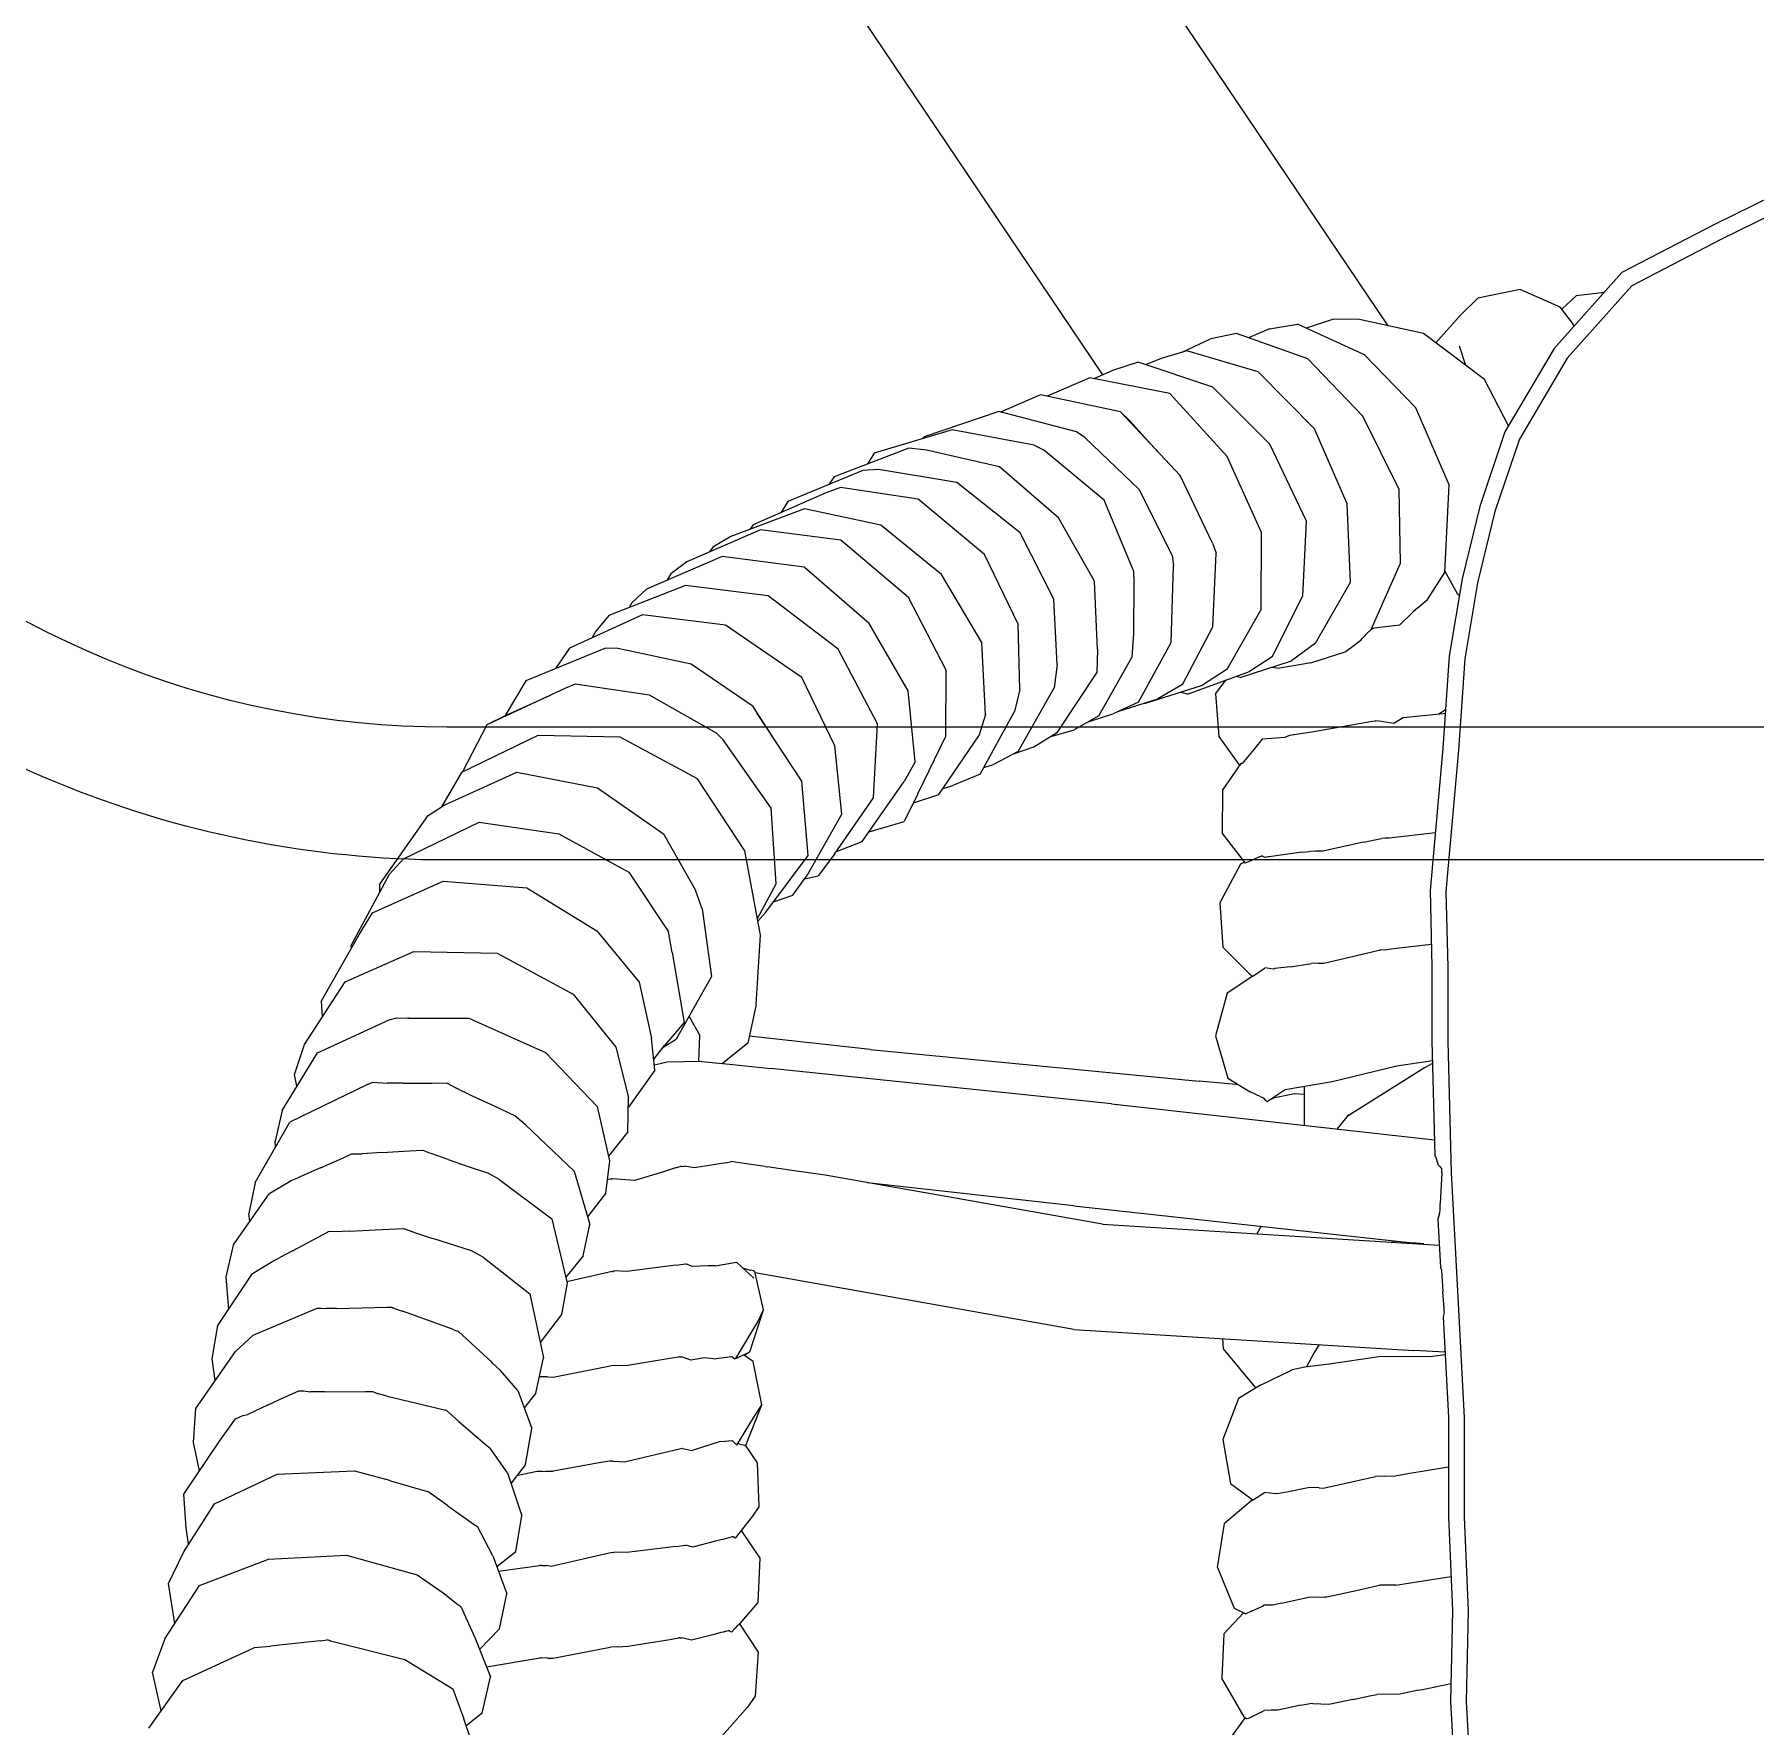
# Model space of a CAD drawing. Header units: centimetres. Extents: x 5488 to 20269, y -31398 to -19684.
# Drawn here: x 11715.52 to 11732.37, y -23145.34 to -23128.78 of the extents above; entities that cross this region are included whole.
import ezdxf

# ---------------------------------------------------------------- set-up
doc = ezdxf.new("R2010")
doc.units = ezdxf.units.CM
doc.set_wipeout_variables(frame=1)
doc.linetypes.add('DOT', pattern=[0.25, 0, -0.25])
doc.layers.add('wipeout', color=7, linetype='Continuous', true_color=0xffffff)
doc.layers.add('xxx_Auto_Tefris_Tefris', color=32, linetype='Continuous', lineweight=15)

# ---------------------------------------------------------------- blocks, each defined once
blk = doc.blocks.new('uyt6ueueyu')
at = {"linetype": 'DOT'}
blk.add_wipeout([(-901.908, 523.87), (-841.908, 523.87), (-834.837, 520.941), (-831.908, 513.87), (-831.908, 451.684), (-834.837, 446.799), (-841.908, 443.87), (-901.908, 443.87), (-908.979, 446.799), (-911.908, 453.87), (-911.908, 513.87), (-908.979, 520.941)], dxfattribs=at).dxf.layer = 'wipeout'
at = {"color": 0}
for points in [[(-901.908, 523.87), (-841.908, 523.87, -0.414214), (-831.908, 513.87), (-831.908, 453.87, -0.414214), (-841.908, 443.87), (-901.908, 443.87, -0.414214), (-911.908, 453.87), (-911.908, 513.87, -0.414214)], [(-901.908, 522.57), (-841.908, 522.57, -0.414214), (-833.208, 513.87), (-833.208, 453.87, -0.414214), (-841.908, 445.17), (-901.908, 445.17, -0.414214), (-910.608, 453.87), (-910.608, 513.87, -0.414214)]]:
    blk.add_lwpolyline(points, format="xyb", close=True, dxfattribs=at)
blk = doc.blocks.new('trtetre')
at = {"color": 0, "linetype": 'ByBlock'}
for points in [[(448.085, 33.369), (448.047, 34.079)], [(448.238, 33.368), (448.199, 34.079)], [(457.767, 33.923), (457.899, 33.537)], [(450.25, 33.525), (450.496, 33.867)], [(455.397, 33.734), (455.122, 33.423)], [(450.219, 33.533), (450.236, 33.536)], [(450.26, 33.517), (450.236, 33.536)], [(457.719, 33.483), (457.875, 33.605)], [(458.006, 33.243), (457.899, 33.537)], [(460.983, 33.627), (460.651, 33.163)], [(448.067, 32.479), (448.085, 33.369)], [(448.219, 32.477), (448.238, 33.368)], [(449.196, 33.347), (449.429, 33.397)], [(449.429, 33.397), (449.588, 33.389)], [(449.588, 33.389), (449.613, 33.388)], [(449.703, 33.405), (449.613, 33.388)], [(449.703, 33.405), (449.929, 33.451)], [(449.929, 33.451), (449.994, 33.453)], [(449.994, 33.453), (450.063, 33.457)], [(450.093, 33.471), (450.063, 33.457)], [(450.093, 33.471), (450.209, 33.531)], [(450.209, 33.531), (450.219, 33.533)], [(450.26, 33.517), (450.477, 33.14)], [(455.046, 33.315), (455.122, 33.423)], [(457.719, 33.483), (457.639, 33.125)], [(460.862, 33.458), (460.947, 33.081)], [(448.479, 33.243), (448.234, 33.19)], [(448.551, 33.258), (448.479, 33.243)], [(448.551, 33.258), (448.734, 33.297)], [(448.734, 33.297), (448.96, 33.299)], [(449.027, 33.313), (448.96, 33.299)], [(449.196, 33.347), (449.027, 33.313)], [(455.017, 32.885), (455.046, 33.315)], [(458.476, 32.956), (458.006, 33.243)], [(450.459, 32.706), (450.477, 33.14)], [(457.677, 33.028), (457.15, 32.941)], [(457.791, 32.742), (457.639, 33.125)], [(460.651, 33.163), (460.004, 32.864)], [(460.826, 32.753), (460.947, 33.081)], [(455.201, 32.607), (455.017, 32.885)], [(457.025, 32.944), (456.481, 32.839)], [(457.079, 32.943), (457.025, 32.944)], [(457.079, 32.943), (457.14, 32.941)], [(457.14, 32.941), (457.15, 32.941)], [(459.203, 32.774), (458.476, 32.956)], [(460.004, 32.864), (459.948, 32.84)], [(450.265, 32.499), (450.459, 32.706)], [(455.37, 32.69), (455.473, 32.719)], [(455.473, 32.719), (455.67, 32.768)], [(455.67, 32.768), (455.763, 32.744)], [(455.783, 32.745), (455.763, 32.744)], [(455.783, 32.745), (455.793, 32.745)], [(455.882, 32.759), (455.793, 32.745)], [(456.294, 32.827), (455.882, 32.759)], [(456.391, 32.832), (456.294, 32.827)], [(456.391, 32.832), (456.463, 32.836)], [(456.481, 32.839), (456.463, 32.836)], [(457.551, 32.657), (457.745, 32.857)], [(457.929, 32.438), (457.791, 32.742)], [(459.203, 32.774), (459.236, 32.765)], [(459.305, 32.773), (459.236, 32.765)], [(459.305, 32.773), (459.702, 32.815)], [(459.702, 32.815), (459.79, 32.825)], [(459.948, 32.84), (459.79, 32.825)], [(460.826, 32.753), (460.486, 32.231)], [(455.02, 32.397), (455.201, 32.608)], [(455.221, 32.627), (455.201, 32.607)], [(455.221, 32.627), (455.243, 32.65)], [(455.243, 32.65), (455.279, 32.688)], [(455.279, 32.688), (455.309, 32.673)], [(455.37, 32.69), (455.309, 32.673)], [(457.551, 32.657), (457.476, 32.313)], [(460.729, 32.604), (460.789, 32.213)], [(448.104, 31.563), (448.067, 32.479)], [(448.257, 31.562), (448.219, 32.477)], [(449.7, 32.361), (449.626, 32.345)], [(449.894, 32.405), (449.7, 32.361)], [(449.894, 32.405), (449.978, 32.425)], [(449.978, 32.425), (450.065, 32.426)], [(450.08, 32.433), (450.065, 32.426)], [(450.187, 32.484), (450.08, 32.433)], [(450.187, 32.484), (450.242, 32.51)], [(450.358, 32.455), (450.242, 32.51)], [(450.52, 32.055), (450.358, 32.455)], [(455, 31.966), (455.02, 32.397)], [(457.956, 32.418), (457.929, 32.438)], [(458.102, 32.305), (457.956, 32.418)], [(448.568, 32.196), (448.233, 32.144)], [(448.775, 32.228), (448.568, 32.196)], [(448.775, 32.228), (448.793, 32.23)], [(448.793, 32.23), (448.934, 32.228)], [(449.162, 32.281), (448.934, 32.228)], [(449.449, 32.344), (449.162, 32.281)], [(449.449, 32.344), (449.469, 32.349)], [(449.469, 32.349), (449.626, 32.345)], [(457.615, 31.941), (457.476, 32.313)], [(458.357, 32.128), (458.102, 32.305)], [(460.486, 32.231), (459.812, 31.973)], [(460.789, 32.213), (460.641, 31.901)], [(450.52, 32.055), (450.452, 31.625)], [(456.446, 31.91), (457.044, 32.046)], [(457.044, 32.046), (457.091, 32.037)], [(457.134, 32.036), (457.091, 32.037)], [(457.134, 32.036), (457.138, 32.036)], [(457.138, 32.036), (457.159, 32.036)], [(457.559, 32.091), (457.159, 32.036)], [(457.577, 32.045), (457.389, 31.899)], [(459.048, 31.936), (458.357, 32.128)], [(455.183, 31.695), (455, 31.966)], [(455.435, 31.798), (455.659, 31.856)], [(455.659, 31.856), (455.724, 31.837)], [(455.826, 31.85), (455.724, 31.837)], [(455.826, 31.85), (455.876, 31.856)], [(455.876, 31.856), (456.304, 31.91)], [(456.304, 31.91), (456.426, 31.906)], [(456.44, 31.909), (456.426, 31.906)], [(456.446, 31.91), (456.44, 31.909)], [(457.389, 31.899), (457.33, 31.549)], [(457.615, 31.941), (457.766, 31.656)], [(459.812, 31.973), (459.048, 31.936)], [(460.641, 31.901), (460.341, 31.432)], [(455.072, 31.553), (455.241, 31.769)], [(455.241, 31.769), (455.268, 31.752)], [(455.371, 31.781), (455.268, 31.752)], [(455.371, 31.781), (455.435, 31.798)], [(460.593, 31.827), (460.616, 31.669)], [(448.104, 30.587), (448.104, 31.563)], [(448.257, 30.587), (448.257, 31.562)], [(450.177, 31.393), (450.452, 31.625)], [(455.012, 31.463), (455.072, 31.553)], [(457.47, 31.129), (457.33, 31.549)], [(457.796, 31.634), (457.766, 31.656)], [(458.056, 31.451), (457.796, 31.634)], [(460.616, 31.669), (460.64, 31.338)], [(450.096, 31.346), (450.059, 31.322)], [(450.132, 31.37), (450.096, 31.346)], [(450.132, 31.37), (450.172, 31.397)], [(450.391, 31.232), (450.172, 31.397)], [(455.027, 31.03), (455.012, 31.463)], [(458.056, 31.451), (458.218, 31.336)], [(460.341, 31.432), (459.726, 31.141)], [(449.323, 31.243), (448.974, 31.164)], [(449.485, 31.278), (449.323, 31.243)], [(449.525, 31.277), (449.485, 31.278)], [(449.525, 31.277), (449.633, 31.274)], [(449.825, 31.312), (449.633, 31.274)], [(449.932, 31.331), (449.825, 31.312)], [(449.932, 31.331), (449.95, 31.334)], [(449.95, 31.334), (450.059, 31.322)], [(450.466, 30.803), (450.391, 31.232)], [(457.294, 31.046), (457.436, 31.229)], [(458.242, 31.314), (458.218, 31.336)], [(458.276, 31.304), (458.242, 31.314)], [(458.616, 31.206), (458.276, 31.304)], [(458.616, 31.206), (458.664, 31.192)], [(458.968, 31.11), (458.664, 31.192)], [(460.64, 31.338), (460.291, 30.82)], [(448.656, 31.137), (448.257, 31.069)], [(448.782, 31.158), (448.656, 31.137)], [(448.885, 31.162), (448.782, 31.158)], [(448.885, 31.162), (448.974, 31.164)], [(455.145, 30.859), (455.027, 31.03)], [(455.773, 30.893), (456.314, 31.023)], [(456.439, 31.015), (456.314, 31.023)], [(456.439, 31.015), (456.455, 31.014)], [(456.455, 31.014), (456.471, 31.016)], [(456.471, 31.016), (456.572, 31.031)], [(456.572, 31.031), (457.023, 31.112)], [(457.095, 31.114), (457.023, 31.112)], [(457.131, 31.115), (457.095, 31.114)], [(457.131, 31.115), (457.18, 31.116)], [(457.18, 31.116), (457.382, 31.158)], [(457.294, 31.046), (457.234, 30.695)], [(457.47, 31.129), (457.642, 30.887)], [(459.726, 31.141), (458.968, 31.11)], [(460.486, 31.11), (460.546, 30.832)], [(455.14, 30.867), (454.982, 30.465)], [(455.227, 30.857), (455.061, 30.592)], [(455.195, 30.847), (455.145, 30.859)], [(455.195, 30.847), (455.217, 30.841)], [(455.273, 30.811), (455.227, 30.857)], [(455.388, 30.824), (455.664, 30.91)], [(455.758, 30.89), (455.664, 30.91)], [(455.758, 30.89), (455.76, 30.89)], [(455.76, 30.89), (455.773, 30.893)], [(457.689, 30.848), (457.642, 30.887)], [(457.946, 30.625), (457.689, 30.848)], [(450.313, 30.4), (450.466, 30.803)], [(455.343, 30.818), (455.273, 30.811)], [(455.388, 30.824), (455.343, 30.818)], [(457.371, 30.322), (457.234, 30.695)], [(460.291, 30.82), (460.134, 30.601)], [(460.546, 30.832), (460.523, 30.499)], [(448.171, 29.349), (448.104, 30.587)], [(448.311, 29.602), (448.257, 30.587)], [(455.061, 30.592), (454.982, 30.465)], [(457.946, 30.625), (458.071, 30.517)], [(458.071, 30.517), (458.074, 30.516)], [(458.143, 30.498), (458.074, 30.516)], [(459.82, 30.467), (460.013, 30.557)], [(460.063, 30.569), (460.013, 30.557)], [(460.134, 30.601), (460.063, 30.569)], [(450.099, 30.271), (450.313, 30.4)], [(454.982, 30.465), (455.065, 30.038)], [(457.195, 30.35), (457.117, 30.003)], [(457.195, 30.35), (457.308, 30.494)], [(458.65, 30.377), (458.143, 30.498)], [(458.65, 30.377), (458.733, 30.356)], [(458.792, 30.332), (458.733, 30.356)], [(458.861, 30.333), (458.792, 30.332)], [(459.264, 30.337), (458.861, 30.333)], [(459.264, 30.337), (459.403, 30.337)], [(459.466, 30.327), (459.403, 30.337)], [(459.697, 30.408), (459.515, 30.328)], [(459.82, 30.467), (459.697, 30.408)], [(460.523, 30.499), (460.134, 29.94)], [(450.099, 30.271), (449.79, 30.121)], [(450.463, 29.916), (450.146, 30.3)], [(457.025, 30.191), (456.481, 30.086)], [(457.079, 30.19), (457.025, 30.191)], [(457.079, 30.19), (457.14, 30.188)], [(457.14, 30.188), (457.15, 30.188)], [(457.159, 30.19), (457.15, 30.188)], [(457.371, 30.322), (457.541, 30.128)], [(459.515, 30.328), (459.466, 30.327)], [(460.333, 30.226), (460.364, 30.014)], [(448.939, 29.994), (449.426, 30.067)], [(449.426, 30.067), (449.665, 30.095)], [(449.578, 29.958), (449.65, 30.093)], [(449.665, 30.095), (449.79, 30.121)], [(455.234, 30.011), (455.019, 29.652)], [(455.065, 30.038), (455.16, 29.975)], [(455.234, 30.011), (455.099, 29.946)], [(455.234, 30.011), (455.245, 30.014)], [(455.276, 29.989), (455.245, 30.014)], [(455.454, 30.012), (455.276, 29.989)], [(455.454, 30.012), (455.541, 30.005)], [(455.541, 30.005), (455.676, 30.026)], [(455.676, 30.026), (455.769, 29.992)], [(455.782, 29.995), (455.769, 29.992)], [(455.782, 29.995), (455.793, 29.992)], [(455.882, 30.007), (455.793, 29.992)], [(456.294, 30.074), (455.882, 30.007)], [(456.391, 30.08), (456.294, 30.074)], [(456.391, 30.08), (456.463, 30.083)], [(456.481, 30.086), (456.463, 30.083)], [(457.252, 29.378), (457.117, 30.003)], [(457.618, 30.055), (457.541, 30.128)], [(457.618, 30.055), (457.626, 30.047)], [(457.626, 30.047), (457.95, 29.746)], [(460.364, 30.014), (460.306, 29.686)], [(448.29, 29.974), (448.416, 29.991)], [(448.292, 29.949), (448.599, 29.93)], [(448.416, 29.991), (448.939, 29.994)], [(451.928, 29.726), (448.599, 29.93)], [(449.525, 29.873), (449.578, 29.958)], [(450.472, 29.815), (450.463, 29.916)], [(455.099, 29.946), (454.965, 29.534)], [(455.099, 29.946), (455.152, 29.981)], [(456.944, 29.58), (457.15, 29.852)], [(460.134, 29.94), (459.96, 29.78)], [(451.928, 29.726), (455.047, 29.17)], [(457.95, 29.746), (457.968, 29.739)], [(457.979, 29.735), (457.968, 29.739)], [(458.011, 29.723), (457.98, 29.735)], [(458.011, 29.723), (458.499, 29.548)], [(459.96, 29.78), (459.335, 29.517)], [(460.306, 29.686), (459.969, 29.178)], [(448.3, 29.551), (448.305, 29.575)], [(448.3, 29.551), (448.301, 29.522)], [(448.301, 29.522), (448.313, 29.353)], [(448.305, 29.575), (448.311, 29.601)], [(455.019, 29.652), (454.965, 29.534)], [(454.965, 29.534), (455.05, 29.157)], [(456.886, 29.271), (456.944, 29.58)], [(458.576, 29.52), (458.5, 29.548)], [(458.576, 29.52), (458.586, 29.516)], [(458.603, 29.507), (458.586, 29.516)], [(458.648, 29.508), (458.603, 29.507)], [(459.145, 29.519), (458.648, 29.508)], [(459.145, 29.519), (459.247, 29.521)], [(459.297, 29.516), (459.247, 29.521)], [(459.335, 29.517), (459.297, 29.516)], [(460.201, 29.529), (460.224, 29.21)], [(448.233, 28.192), (448.171, 29.349)], [(448.326, 29.144), (448.313, 29.353)], [(457.708, 29.018), (457.252, 29.378)], [(455.05, 29.157), (455.058, 29.155)], [(455.058, 29.155), (455.06, 29.151)], [(455.229, 29.067), (455.059, 29.224)], [(455.876, 29.103), (456.304, 29.158)], [(456.304, 29.158), (456.426, 29.153)], [(456.44, 29.157), (456.426, 29.153)], [(456.446, 29.158), (456.44, 29.157)], [(456.446, 29.158), (456.889, 29.258)], [(456.731, 29.005), (456.9, 29.213)], [(457.036, 28.642), (456.886, 29.271)], [(459.969, 29.178), (459.769, 29.058)], [(460.224, 29.21), (460.149, 28.887)], [(448.33, 29.133), (448.326, 29.144)], [(448.33, 29.133), (448.334, 29.126)], [(448.334, 29.126), (448.337, 29.12)], [(448.362, 28.646), (448.337, 29.12)], [(455.06, 29.151), (455.094, 29.145)], [(455.17, 29.122), (455.095, 29.145)], [(455.438, 29.103), (455.229, 29.067)], [(455.438, 29.103), (455.511, 29.102)], [(455.511, 29.102), (455.662, 29.11)], [(455.662, 29.11), (455.724, 29.084)], [(455.826, 29.097), (455.724, 29.084)], [(455.826, 29.097), (455.876, 29.103)], [(456.731, 29.005), (456.665, 28.698)], [(457.708, 29.018), (457.824, 28.956)], [(459.575, 28.955), (459.694, 29.019)], [(459.729, 29.037), (459.694, 29.019)], [(459.769, 29.058), (459.729, 29.037)], [(451.645, 28.695), (448.349, 28.899)], [(448.499, 28.889), (448.612, 28.877)], [(451.926, 28.516), (448.612, 28.877)], [(448.775, 28.859), (448.786, 28.872)], [(448.799, 28.857), (448.811, 28.87)], [(457.824, 28.956), (458.049, 28.885)], [(458.05, 28.885), (458.203, 28.835)], [(458.39, 28.773), (458.204, 28.835)], [(459.575, 28.955), (459.277, 28.796)], [(459.809, 28.398), (460.149, 28.887)], [(450.092, 28.716), (450.136, 28.788)], [(451.645, 28.695), (454.362, 28.216)], [(456.82, 28.177), (456.665, 28.698)], [(458.39, 28.773), (458.398, 28.77)], [(458.49, 28.736), (458.398, 28.77)], [(458.698, 28.747), (458.49, 28.736)], [(459.017, 28.764), (458.698, 28.747)], [(459.017, 28.764), (459.087, 28.767)], [(459.216, 28.764), (459.087, 28.767)], [(459.277, 28.796), (459.216, 28.764)], [(459.995, 28.667), (460.004, 28.589)], [(448.324, 28.192), (448.34, 28.494)], [(448.345, 28.589), (448.339, 28.566)], [(448.339, 28.566), (448.339, 28.531)], [(448.339, 28.531), (448.34, 28.494)], [(448.345, 28.589), (448.346, 28.592)], [(448.346, 28.592), (448.362, 28.646)], [(451.926, 28.516), (453.949, 28.289)], [(456.51, 28.396), (456.687, 28.622)], [(457.557, 28.253), (457.036, 28.642)], [(459.941, 28.286), (460.004, 28.589)], [(456.472, 28.074), (456.51, 28.396)], [(459.809, 28.398), (459.589, 28.267)], [(448.266, 26.904), (448.233, 28.192)], [(448.324, 28.192), (448.322, 28.157)], [(448.344, 28.131), (448.322, 28.157)], [(454.362, 28.216), (454.687, 28.169)], [(454.687, 28.169), (454.888, 28.14)], [(455.559, 28.132), (455.64, 28.144)], [(455.64, 28.144), (455.738, 28.127)], [(455.826, 28.142), (455.77, 28.128)], [(455.826, 28.142), (455.954, 28.186)], [(455.954, 28.186), (456.228, 28.268)], [(456.228, 28.268), (456.444, 28.25)], [(456.454, 28.251), (456.444, 28.25)], [(456.454, 28.251), (456.458, 28.251)], [(456.494, 28.259), (456.458, 28.251)], [(457.296, 27.723), (456.82, 28.177)], [(457.557, 28.253), (457.668, 28.191)], [(457.855, 28.132), (457.668, 28.191)], [(459.303, 28.145), (459.087, 28.048)], [(459.303, 28.145), (459.524, 28.242)], [(459.589, 28.267), (459.524, 28.242)], [(459.941, 28.286), (459.602, 27.697)], [(448.35, 28.125), (448.344, 28.131)], [(448.35, 28.125), (448.358, 28.115)], [(448.387, 28.033), (448.358, 28.115)], [(448.387, 28.033), (448.391, 28.022)], [(448.42, 26.901), (448.391, 28.022)], [(454.888, 28.14), (454.923, 28.135)], [(454.947, 28.131), (454.923, 28.135)], [(454.947, 28.131), (455.199, 28.095)], [(455.199, 28.095), (455.243, 28.089)], [(455.243, 28.089), (455.279, 28.083)], [(455.332, 28.095), (455.279, 28.083)], [(455.332, 28.095), (455.559, 28.132)], [(455.761, 28.129), (455.738, 28.127)], [(455.761, 28.129), (455.77, 28.128)], [(456.292, 27.791), (456.482, 28.029)], [(456.594, 27.542), (456.472, 28.074)], [(458.053, 28.062), (457.855, 28.132)], [(458.053, 28.062), (458.217, 28.004)], [(458.301, 27.97), (458.217, 28.004)], [(458.432, 27.977), (458.301, 27.97)], [(458.7, 27.995), (458.432, 27.977)], [(458.7, 27.995), (458.895, 28.007)], [(458.999, 28.007), (458.895, 28.007)], [(459.087, 28.049), (458.999, 28.007)], [(451.557, 27.516), (448.395, 27.871)], [(459.677, 27.581), (459.747, 27.882)], [(459.742, 27.94), (459.747, 27.882)], [(449.239, 27.628), (449.351, 27.764)], [(449.668, 27.728), (449.669, 27.569)], [(456.292, 27.791), (456.287, 27.454)], [(457.296, 27.723), (457.399, 27.635)], [(458.842, 27.328), (459.602, 27.697)], [(448.492, 27.163), (449.242, 27.635)], [(449.212, 27.616), (449.239, 27.628)], [(449.669, 27.569), (449.669, 27.348)], [(449.856, 27.379), (450.035, 27.497)], [(449.958, 27.456), (449.998, 27.473)], [(450.035, 27.497), (450.046, 27.485)], [(450.046, 27.485), (450.071, 27.457)], [(451.557, 27.516), (454.894, 27.17)], [(456.027, 27.187), (456.288, 27.55)], [(457.1, 27.013), (456.594, 27.542)], [(457.399, 27.635), (457.592, 27.544)], [(457.592, 27.544), (457.749, 27.47)], [(457.952, 27.374), (457.749, 27.47)], [(459.677, 27.581), (459.332, 27.018)], [(448.763, 27.147), (449.397, 27.301)], [(449.397, 27.301), (449.856, 27.379)], [(449.669, 27.423), (449.672, 27.423)], [(449.766, 27.417), (449.672, 27.423)], [(449.958, 27.456), (449.766, 27.417)], [(450.094, 27.447), (450.071, 27.457)], [(450.094, 27.447), (450.199, 27.401)], [(450.419, 27.265), (450.199, 27.401)], [(450.341, 27.328), (450.322, 27.325)], [(450.341, 27.328), (450.699, 27.294)], [(456.412, 26.961), (456.287, 27.454)], [(457.952, 27.374), (457.964, 27.368)], [(458.069, 27.311), (457.964, 27.368)], [(458.213, 27.314), (458.069, 27.311)], [(458.491, 27.314), (458.213, 27.314)], [(458.491, 27.314), (458.648, 27.315)], [(458.79, 27.304), (458.648, 27.315)], [(458.842, 27.328), (458.79, 27.304)], [(459.532, 27.345), (459.555, 27.229)], [(448.414, 27.121), (448.492, 27.163)], [(448.415, 27.095), (448.763, 27.147)], [(450.541, 26.852), (450.419, 27.265)], [(453.922, 26.984), (450.699, 27.294)], [(455.265, 27.131), (454.894, 27.17)], [(455.568, 27.103), (455.265, 27.131)], [(455.908, 27.108), (456.033, 27.139)], [(456.027, 27.187), (456.062, 26.875)], [(459.555, 27.229), (459.458, 26.936)], [(453.922, 26.984), (455.104, 26.855)], [(455.119, 26.924), (455.367, 27.122)], [(455.568, 27.103), (455.908, 27.108)], [(455.599, 27.104), (455.588, 26.848)], [(455.74, 26.72), (455.988, 27.012)], [(455.947, 26.963), (455.821, 26.884)], [(455.936, 26.946), (456.04, 27.076)], [(457.815, 26.695), (457.1, 27.013)], [(459.332, 27.018), (458.628, 26.695)], [(448.266, 26.18), (448.266, 26.904)], [(448.42, 26.176), (448.42, 26.901)], [(450.425, 26.434), (450.541, 26.852)], [(455.037, 26.544), (455.119, 26.924)], [(455.474, 26.27), (455.821, 26.884)], [(455.638, 26.761), (455.588, 26.848)], [(456.181, 26.327), (456.062, 26.875)], [(456.829, 26.442), (456.412, 26.961)], [(459.458, 26.936), (459.061, 26.324)], [(455.638, 26.761), (455.693, 26.658)], [(455.86, 26.034), (455.74, 26.72)], [(457.815, 26.695), (457.855, 26.678)], [(458.041, 26.678), (457.855, 26.678)], [(458.437, 26.679), (458.041, 26.679)], [(458.437, 26.679), (458.447, 26.679)], [(458.555, 26.676), (458.447, 26.679)], [(458.628, 26.695), (458.555, 26.676)], [(459.282, 26.665), (459.291, 26.509)], [(455.037, 26.544), (454.995, 25.867)], [(459.291, 26.509), (458.927, 25.865)], [(450.173, 26.266), (450.425, 26.434)], [(456.595, 25.822), (456.181, 26.327)], [(457.571, 26.041), (456.829, 26.442)], [(459.061, 26.324), (458.389, 26.027)], [(448.283, 25.439), (448.266, 26.18)], [(448.437, 25.428), (448.42, 26.176)], [(449.478, 26.139), (448.938, 26.014)], [(449.478, 26.139), (449.476, 26.138)], [(449.529, 26.141), (449.478, 26.139)], [(449.529, 26.141), (449.601, 26.144)], [(449.805, 26.176), (449.601, 26.144)], [(449.805, 26.176), (449.963, 26.193)], [(449.957, 26.193), (449.971, 26.198)], [(449.971, 26.198), (450.055, 26.187)], [(450.16, 26.257), (450.055, 26.188)], [(450.173, 26.266), (450.16, 26.257)], [(450.18, 26.27), (450.467, 25.983)], [(455.564, 25.609), (455.474, 26.27)], [(448.772, 25.992), (448.425, 25.953)], [(448.842, 26.002), (448.772, 25.992)], [(448.879, 26.008), (448.842, 26.002)], [(448.879, 26.008), (448.921, 26.014)], [(448.921, 26.014), (448.938, 26.014)], [(450.498, 25.55), (450.467, 25.983)], [(455.86, 26.034), (455.895, 25.832)], [(458.389, 26.027), (457.571, 26.041)], [(459.001, 25.966), (458.625, 25.27)], [(459, 25.993), (459.001, 25.966)], [(454.995, 25.867), (455.147, 25.039)], [(456.284, 25.249), (455.895, 25.832)], [(457.283, 25.401), (456.595, 25.822)], [(458.927, 25.865), (458.794, 25.647)], [(454.943, 25.64), (454.526, 25.087)], [(455.025, 25.704), (454.841, 25.365)], [(454.943, 25.64), (455.021, 25.73)], [(458.794, 25.647), (458.101, 25.338)], [(450.294, 25.17), (450.498, 25.55)], [(454.679, 25.474), (454.535, 25.276)], [(454.868, 25.541), (454.679, 25.474)], [(455.564, 25.609), (455.63, 25.425)], [(458.72, 25.447), (458.722, 25.368)], [(448.16, 24.054), (448.283, 25.439)], [(448.313, 24.036), (448.437, 25.428)], [(454.269, 25.073), (454.428, 25.285)], [(454.562, 25.314), (454.428, 25.285)], [(454.841, 25.365), (454.89, 24.624)], [(455.945, 24.875), (455.63, 25.425)], [(458.101, 25.338), (457.283, 25.401)], [(458.722, 25.368), (458.247, 24.694)], [(450.108, 25.099), (450.216, 25.147)], [(450.216, 25.147), (450.249, 25.16)], [(450.472, 24.875), (450.249, 25.16)], [(450.257, 25.15), (450.294, 25.17)], [(454.535, 25.276), (454.199, 24.681)], [(456.969, 24.875), (456.284, 25.249)], [(458.488, 25.119), (457.749, 24.761)], [(458.625, 25.27), (458.488, 25.119)], [(449.089, 24.955), (448.915, 24.919)], [(449.089, 24.955), (449.489, 25.044)], [(449.489, 25.044), (449.559, 25.043)], [(449.559, 25.043), (449.619, 25.046)], [(449.693, 25.055), (449.619, 25.046)], [(449.693, 25.055), (450.014, 25.099)], [(450.014, 25.099), (450.028, 25.1)], [(450.028, 25.1), (450.053, 25.105)], [(450.053, 25.105), (450.085, 25.089)], [(450.108, 25.099), (450.085, 25.089)], [(453.999, 24.95), (453.586, 24.363)], [(454.269, 25.073), (453.887, 24.523)], [(454.251, 25.047), (453.999, 24.95)], [(454.526, 25.087), (454.588, 24.36)], [(455.147, 25.039), (455.611, 24.334)], [(448.387, 24.865), (448.839, 24.915)], [(448.839, 24.915), (448.877, 24.917)], [(448.877, 24.917), (448.915, 24.919)], [(450.472, 24.875), (450.468, 24.44)], [(453.931, 24.854), (453.587, 24.754)], [(456.591, 24.423), (455.945, 24.875)], [(457.749, 24.761), (456.969, 24.875)], [(453.453, 24.483), (453.587, 24.754)], [(454.199, 24.681), (454.267, 24.014)], [(454.89, 24.624), (455.358, 23.954)], [(457.923, 24.272), (458.117, 24.609)], [(458.247, 24.694), (458.092, 24.593)], [(450.293, 24.187), (450.468, 24.44)], [(453.248, 24.49), (452.856, 23.915)], [(453.453, 24.483), (453.181, 23.918)], [(453.497, 24.572), (453.248, 24.49)], [(453.887, 24.523), (453.85, 23.797)], [(458.092, 24.593), (457.381, 24.269)], [(452.843, 24.291), (452.507, 23.677)], [(452.843, 24.291), (453.111, 24.4)], [(453.207, 24.43), (453.111, 24.4)], [(453.481, 24.168), (453.586, 24.363)], [(454.588, 24.36), (455.031, 23.688)], [(455.611, 24.334), (456.367, 23.928)], [(457.381, 24.269), (456.591, 24.423)], [(457.173, 23.913), (457.923, 24.272)], [(457.675, 23.807), (457.912, 24.267)], [(450.164, 24.049), (450.277, 24.186)], [(450.277, 24.186), (450.293, 24.187)], [(450.312, 24.196), (450.305, 24.204)], [(450.506, 23.921), (450.312, 24.196)], [(452.473, 24.067), (452.714, 24.195)], [(452.806, 24.223), (452.714, 24.195)], [(453.481, 24.168), (453.548, 23.475)], [(448.097, 23.16), (448.16, 24.054)], [(448.251, 23.135), (448.313, 24.036)], [(449.816, 23.91), (449.861, 23.932)], [(449.861, 23.932), (450.079, 23.947)], [(450.079, 23.947), (450.081, 23.947)], [(450.081, 23.947), (450.164, 24.049)], [(452.317, 24.022), (452.086, 23.878)], [(452.473, 24.067), (452.118, 23.444)], [(452.508, 24.086), (452.317, 24.022)], [(454.267, 24.014), (454.589, 23.344)], [(454.824, 24.002), (454.86, 23.946)], [(454.86, 23.946), (454.923, 23.849)], [(455.424, 23.887), (455.358, 23.954)], [(456.367, 23.928), (457.173, 23.913)], [(448.701, 23.74), (448.795, 23.793)], [(448.795, 23.793), (448.914, 23.775)], [(448.914, 23.775), (448.972, 23.769)], [(448.977, 23.77), (448.972, 23.769)], [(448.977, 23.77), (449.021, 23.776)], [(449.021, 23.776), (449.597, 23.88)], [(449.597, 23.88), (449.816, 23.91)], [(450.541, 23.505), (450.506, 23.921)], [(451.786, 23.778), (451.535, 23.695)], [(451.681, 23.718), (451.924, 23.857)], [(452.086, 23.878), (451.7, 23.298)], [(452.161, 23.925), (451.924, 23.857)], [(452.791, 23.705), (452.856, 23.915)], [(453.181, 23.918), (453.175, 23.273)], [(453.85, 23.797), (454.234, 23.065)], [(454.923, 23.849), (455.022, 23.695)], [(455.424, 23.887), (456.08, 23.518)], [(456.903, 23.449), (457.675, 23.807)], [(457.489, 23.714), (457.675, 23.807)], [(448.287, 23.659), (448.353, 23.704)], [(448.29, 23.696), (448.312, 23.7)], [(448.312, 23.7), (448.701, 23.74)], [(451.235, 23.597), (450.668, 23.419)], [(451.495, 23.676), (451.104, 23.553)], [(451.235, 23.597), (451.24, 23.596)], [(451.292, 23.584), (451.535, 23.695)], [(451.681, 23.718), (451.355, 23.142)], [(452.455, 23.461), (452.507, 23.677)], [(452.791, 23.705), (452.828, 23.001)], [(455.022, 23.695), (455.048, 23.655)], [(455.048, 23.655), (455.066, 23.626)], [(455.066, 23.626), (455.672, 23.214)], [(457.054, 23.519), (457.489, 23.714)], [(457.291, 23.375), (457.495, 23.717)], [(450.815, 23.506), (450.207, 23.284)], [(450.541, 23.505), (450.434, 23.367)], [(450.815, 23.506), (450.885, 23.488)], [(450.862, 23.411), (451.104, 23.553)], [(451.292, 23.584), (450.973, 23)], [(452.089, 23.215), (452.118, 23.444)], [(452.455, 23.461), (452.471, 22.822)], [(453.548, 23.475), (453.929, 22.815)], [(456.08, 23.518), (456.807, 23.409)], [(456.807, 23.409), (456.903, 23.449)], [(450.298, 23.343), (449.794, 23.18)], [(449.985, 23.142), (450.207, 23.284)], [(450.424, 23.261), (450.093, 22.679)], [(450.298, 23.343), (450.345, 23.334)], [(450.424, 23.261), (450.668, 23.419)], [(450.862, 23.411), (450.565, 22.849)], [(451.696, 23.068), (451.7, 23.298)], [(453.175, 23.273), (453.544, 22.56)], [(454.589, 23.344), (455.336, 22.832)], [(456.51, 23.055), (457.291, 23.375)], [(456.865, 23.056), (457, 23.256)], [(447.974, 22.416), (448.097, 23.16)], [(448.126, 22.378), (448.251, 23.135)], [(449.118, 22.98), (449.261, 23.09)], [(449.607, 23.2), (449.261, 23.09)], [(449.561, 23.006), (449.794, 23.18)], [(449.607, 23.2), (449.777, 23.229)], [(449.985, 23.142), (449.683, 22.544)], [(449.777, 23.229), (449.913, 23.253)], [(449.991, 23.243), (449.913, 23.253)], [(451.355, 23.142), (451.339, 22.917)], [(452.089, 23.215), (452.123, 22.576)], [(455.672, 23.214), (456.391, 23.061)], [(449.034, 22.889), (449.108, 22.965)], [(449.118, 22.98), (449.108, 22.965)], [(449.561, 23.006), (449.219, 22.412)], [(450.973, 23), (450.952, 22.25)], [(451.696, 23.068), (451.725, 22.402)], [(452.828, 23.001), (453.223, 22.334)], [(454.234, 23.065), (454.918, 22.543)], [(456.149, 22.73), (456.865, 23.056)], [(456.391, 23.061), (456.51, 23.055)], [(456.605, 22.891), (456.647, 22.957)], [(448.607, 22.703), (448.738, 22.832)], [(449.017, 22.875), (448.727, 22.223)], [(448.738, 22.832), (448.876, 22.848)], [(448.876, 22.848), (448.989, 22.86)], [(449.014, 22.869), (448.989, 22.86)], [(449.03, 22.886), (449.017, 22.875)], [(449.034, 22.889), (449.03, 22.886)], [(450.565, 22.849), (450.534, 22.128)], [(451.339, 22.917), (451.336, 22.414)], [(452.471, 22.822), (452.801, 22.139)], [(453.929, 22.815), (454.568, 22.265)], [(455.336, 22.832), (456.149, 22.73)], [(456.48, 22.737), (456.605, 22.891)], [(448.465, 22.58), (448.295, 22.316)], [(448.554, 22.657), (448.465, 22.58)], [(448.554, 22.657), (448.607, 22.703)], [(450.093, 22.679), (450.09, 21.923)], [(455.727, 22.443), (456.48, 22.737)], [(456.11, 22.479), (456.253, 22.613)], [(456.253, 22.613), (456.281, 22.659)], [(447.804, 21.72), (447.974, 22.416)], [(448.152, 22.538), (448.156, 22.537)], [(448.156, 22.537), (448.165, 22.532)], [(448.165, 22.532), (448.166, 22.529)], [(448.166, 22.53), (448.294, 22.298)], [(449.219, 22.412), (449.25, 21.643)], [(449.683, 22.544), (449.65, 21.814)], [(451.336, 22.414), (451.338, 22.307)], [(452.123, 22.576), (452.451, 21.927)], [(453.544, 22.56), (454.208, 21.999)], [(454.918, 22.543), (455.727, 22.443)], [(455.369, 22.159), (456.11, 22.479)], [(447.953, 21.669), (448.126, 22.378)], [(448.295, 22.316), (448.251, 21.457)], [(450.964, 22.149), (450.952, 22.25)], [(451.338, 22.307), (451.629, 21.607)], [(451.725, 22.402), (452.078, 21.781)], [(453.223, 22.334), (453.815, 21.854)], [(454.568, 22.265), (455.369, 22.159)], [(455.715, 22.211), (455.873, 22.329)], [(455.873, 22.329), (455.91, 22.393)], [(448.727, 22.223), (448.741, 21.502)], [(450.57, 22.028), (450.534, 22.128)], [(450.964, 22.149), (451.284, 21.507)], [(452.801, 22.139), (453.451, 21.597)], [(454.995, 21.897), (455.715, 22.211)], [(455.462, 22.068), (455.495, 22.115)], [(450.09, 21.923), (450.426, 21.179)], [(450.57, 22.028), (450.879, 21.38)], [(452.451, 21.927), (453.071, 21.435)], [(454.208, 21.999), (454.995, 21.897)], [(454.562, 21.691), (455.285, 21.965)], [(455.285, 21.965), (455.462, 22.068)], [(449.65, 21.814), (450.009, 21.058)], [(452.078, 21.781), (452.653, 21.282)], [(453.815, 21.854), (454.562, 21.691)], [(454.362, 21.54), (455.066, 21.85)], [(455.066, 21.85), (455.098, 21.894)], [(447.564, 21.01), (447.804, 21.72)], [(447.706, 20.939), (447.953, 21.669)], [(449.25, 21.643), (449.569, 20.911)], [(451.629, 21.607), (452.224, 21.115)], [(453.451, 21.597), (454.211, 21.483)], [(453.992, 21.318), (454.728, 21.621)], [(454.728, 21.621), (454.796, 21.731)], [(448.251, 21.457), (448.577, 20.704)], [(448.741, 21.502), (449.098, 20.785)], [(451.284, 21.507), (451.818, 20.994)], [(453.071, 21.435), (453.839, 21.309)], [(454.211, 21.483), (454.362, 21.54)], [(454.274, 21.378), (454.324, 21.455)], [(450.879, 21.38), (450.89, 21.362)], [(450.89, 21.362), (451.47, 20.742)], [(452.653, 21.282), (453.37, 21.118)], [(453.541, 21.098), (454.274, 21.378)], [(453.839, 21.309), (453.992, 21.318)], [(453.882, 21.149), (453.947, 21.253)], [(450.426, 21.179), (450.988, 20.562)], [(451.103, 21.135), (451.382, 20.828)], [(452.314, 21.069), (452.224, 21.115)], [(452.314, 21.069), (453.118, 20.919)], [(453.118, 20.919), (453.882, 21.149)], [(453.37, 21.118), (453.541, 21.098)], [(447.097, 20.219), (447.564, 21.01)], [(447.224, 20.122), (447.706, 20.939)], [(449.569, 20.911), (450.122, 20.35)], [(450.009, 21.058), (450.564, 20.501)], [(451.818, 20.994), (451.9, 20.938)], [(451.9, 20.938), (452.661, 20.741)], [(452.661, 20.741), (453.393, 20.988)], [(453.393, 20.988), (453.41, 21.007)], [(447.672, 20.88), (447.906, 20.426)], [(449.098, 20.785), (449.636, 20.224)], [(451.382, 20.828), (451.47, 20.742)], [(451.47, 20.742), (452.253, 20.576)], [(452.253, 20.576), (452.643, 20.746)], [(448.577, 20.704), (449.08, 20.184)], [(450.988, 20.562), (451.771, 20.411)], [(451.771, 20.411), (452.186, 20.591)], [(447.906, 20.426), (448.502, 19.975)], [(450.564, 20.501), (451.298, 20.258)], [(451.547, 20.338), (451.729, 20.419)], [(448.087, 20.289), (448.149, 20.1)], [(449.636, 20.224), (450.333, 19.977)], [(450.122, 20.35), (450.821, 20.147)], [(451.072, 20.221), (451.224, 20.283)], [(451.298, 20.258), (451.547, 20.338)], [(446.463, 19.508), (447.097, 20.219)], [(446.562, 19.38), (447.224, 20.122)], [(448.143, 19.8), (448.381, 20.067)], [(449.08, 20.184), (449.735, 19.886)], [(450.584, 20.03), (450.868, 20.161)], [(450.821, 20.147), (451.072, 20.221)], [(447.032, 19.907), (447.042, 19.879)], [(448.502, 19.975), (449.129, 19.838)], [(449.383, 19.836), (449.653, 19.924)], [(450.012, 19.929), (449.735, 19.886)], [(450.012, 19.929), (450.216, 20.019)], [(450.333, 19.977), (450.584, 20.03)], [(447.009, 19.607), (447.148, 19.737)], [(447.042, 19.879), (447.164, 19.717)], [(447.164, 19.717), (447.555, 19.545)], [(447.97, 19.629), (448.143, 19.8)], [(449.129, 19.838), (449.383, 19.836)], [(446.735, 19.574), (447.009, 19.607)], [(447.555, 19.545), (447.97, 19.629)], [(445.587, 19.054), (446.463, 19.508)], [(445.662, 18.912), (446.562, 19.38)], [(444.634, 18.586), (445.587, 19.054)], [(444.691, 18.436), (445.662, 18.912)]]:
    blk.add_lwpolyline(points, dxfattribs=at)
at = {"color": 0}
for points in [[(451.643, 20.38), (454.293, 16.447)], [(448.848, 19.9), (452.493, 14.49)]]:
    blk.add_lwpolyline(points, dxfattribs=at)
blk = doc.blocks.new('koltukrewrweewr')
at = {"xscale": -1, "rotation": 270}
blk.add_blockref('trtetre', (-925.958, -51.65), dxfattribs=at)

msp = doc.modelspace()

# ---------------------------------------------------------------- block references
at = {"layer": 'xxx_Auto_Tefris_Tefris', "rotation": 270}
msp.add_blockref('uyt6ueueyu', (11265.687, -23968.768), dxfattribs=at)

# ---------------------------------------------------------------- next in the draw order: block references
at = {"layer": 'xxx_Auto_Tefris_Tefris', "xscale": -1, "rotation": 90}
msp.add_blockref('koltukrewrweewr', (12125.973, -24037.688), dxfattribs=at)

doc.saveas('drawing.dxf')
